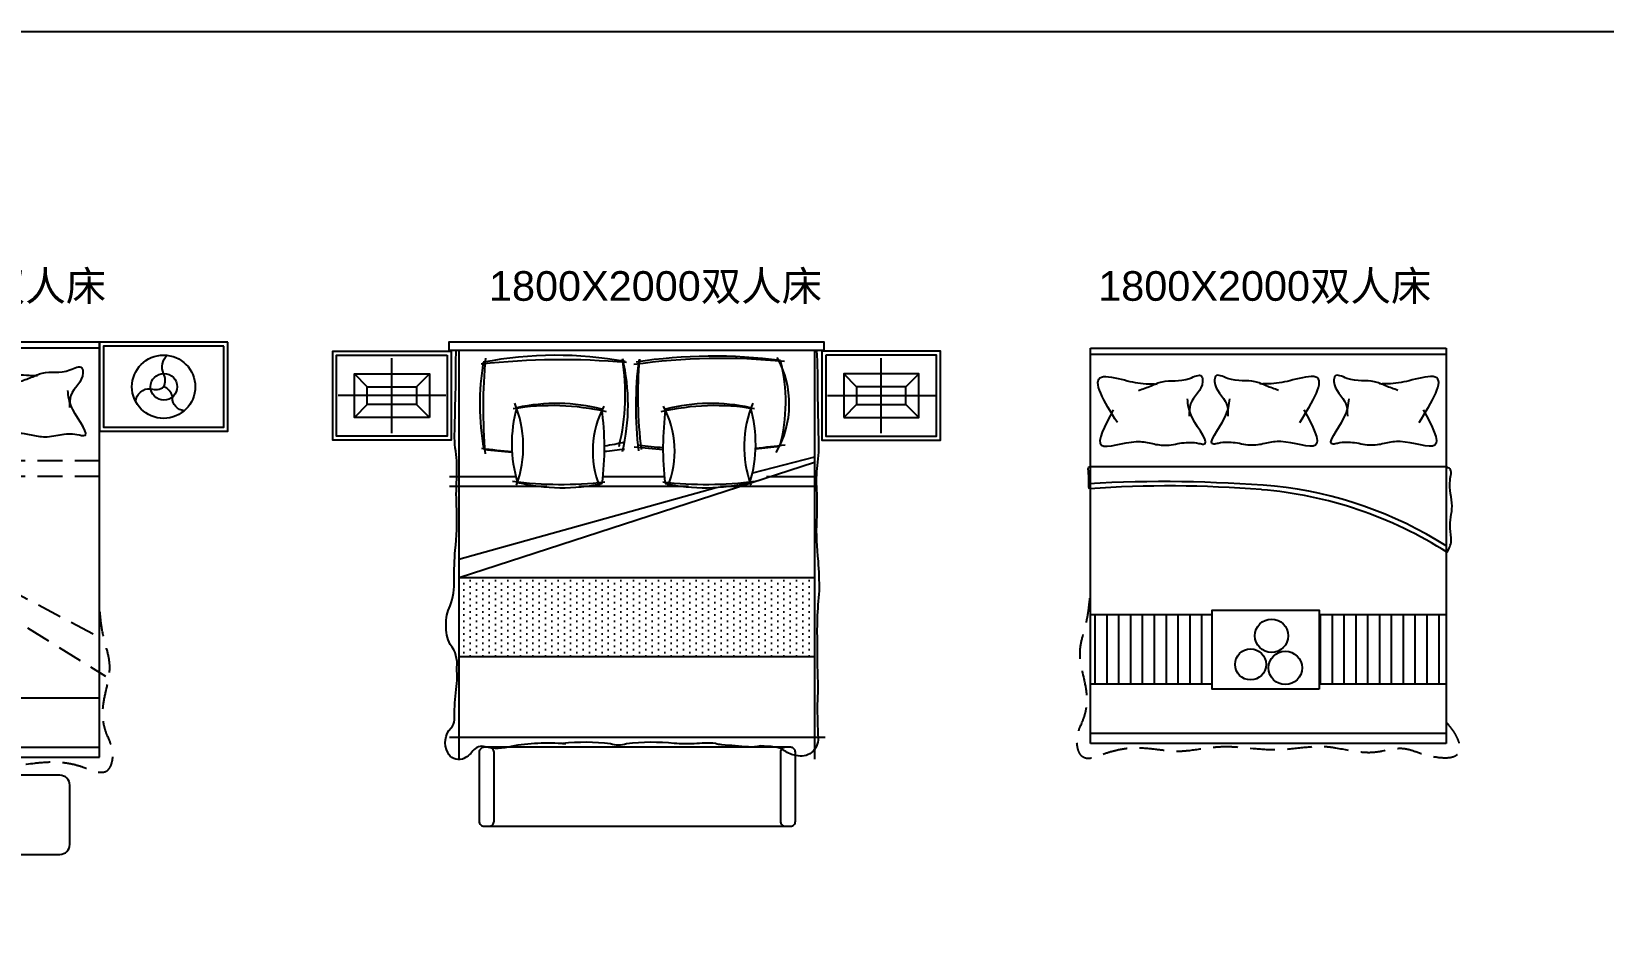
# Model space of a CAD drawing. Header units: millimetres. Extents: x 14385 to 129787, y 107826 to 186798.
# Drawn here: x 43170 to 51126, y 180155 to 184762 of the extents above; entities that cross this region are included whole.
import ezdxf

# ---------------------------------------------------------------- set-up
doc = ezdxf.new("R2010")
doc.units = ezdxf.units.MM
doc.header["$LTSCALE"] = 1000
doc.linetypes.add('DASHED2', pattern=[0.375, 0.25, -0.125])
doc.linetypes.add('HIDDEN2', pattern=[0.1875, 0.125, -0.0625])
doc.layers.add('FF-FURN', color=51, linetype='Continuous')
doc.layers.add('TEXT', color=50, linetype='Continuous')
doc.styles.add('ar', font='arial.ttf')

# ---------------------------------------------------------------- blocks, each defined once
blk = doc.blocks.new('450X500床头几')
at = {"linetype": 'Continuous'}
blk.add_lwpolyline([(400, 225), (-250, 225), (-250, -225), (400, -225)], close=True, dxfattribs=at)
at = {"color": 59, "linetype": 'Continuous'}
blk.add_lwpolyline([(380, 205), (-230, 205), (-230, -205), (380, -205)], close=True, dxfattribs=at)
for points in [[(76.6, 0, 0.228099), (75, 67.5, -0.317646), (92.4, 159.1)], [(-66.3, -75, -0.414712), (9.8, -9.7, 0.258086), (76.6, 0)], [(179.4, -121.3, -0.398826), (119.6, -54.8, 0.069197), (118.8, -47.9, 0.240714), (76.6, 0, -0.240714)]]:
    blk.add_lwpolyline(points, format="xyb", dxfattribs=at)
at = {"linetype": 'Continuous'}
blk.add_circle((75, 0), 160, dxfattribs=at)
at = {"color": 57, "linetype": 'Continuous'}
blk.add_circle((76.6, 0), 67.5, dxfattribs=at)
blk = doc.blocks.new('1800X2100床')
at = {"linetype": 'Continuous', "ltscale": 1000}
for p, q in [((-900, 1050), (-900, -1050)), ((900, 1050), (-900, 1050)), ((900, -1050), (900, 1050)), ((-900, -1050), (900, -1050))]:
    blk.add_line(p, q, dxfattribs=at)
at = {"color": 53, "linetype": 'Continuous', "ltscale": 1000}
blk.add_line((900, 1020), (-900, 1020), dxfattribs=at)
at = {"color": 57, "linetype": 'DASHED2', "ltscale": 0.5}
for p, q in [((-900, 510), (921.2, -453.7)), ((-900, 490), (930.9, -639.2)), ((900, 450), (-782.1, 450)), ((900, 370), (-624.9, 370))]:
    blk.add_line(p, q, dxfattribs=at)
at = {"color": 59, "linetype": 'Continuous', "ltscale": 1000}
blk.add_line((-900, -750), (900, -750), dxfattribs=at)
at = {"color": 8, "linetype": 'Continuous', "ltscale": 1000}
blk.add_line((-900, -1000), (900, -1000), dxfattribs=at)
at = {"linetype": 'Continuous'}
blk.add_lwpolyline([(700, -1141.9), (-700, -1141.9, 0.414214), (-750, -1191.9), (-750, -1491.9, 0.414214), (-700, -1541.9), (700, -1541.9, 0.414214), (750, -1491.9), (750, -1191.9, 0.414214)], format="xyb", close=True, dxfattribs=at)
at = {"color": 53, "linetype": 'Continuous', "ltscale": 1000}
for points, knots in [([(-729.3, 673.6), (-795, 780.4), (-892.2, 938.3), (-709.9, 894.1), (-622.5, 870.8), (-565.5, 869.7), (-527.7, 869)], [0, 0, 0, 0, 257.192142, 380.388355, 440.188761, 557.045341, 557.045341, 557.045341, 557.045341]), ([(-621.7, 837), (-600.8, 844.2), (-561.4, 857.9), (-477.4, 897), (-400.1, 872.2), (-302.4, 927.2), (-290.4, 840.1), (-365.6, 794.2), (-365.8, 728.1), (-365.9, 706.6)], [0, 0, 0, 0, 70.314327, 132.712823, 281.06886, 345.030234, 373.143701, 508.899423, 574.349148, 574.349148, 574.349148, 574.349148]), ([(-170.3, 676.7), (-236, 783.5), (-333.2, 941.4), (-151, 897.2), (-63.5, 873.9), (-6.5, 872.8), (31.3, 872.1)], [0, 0, 0, 0, 257.192142, 380.388355, 440.188761, 557.045341, 557.045341, 557.045341, 557.045341]), ([(-62.7, 840.1), (-41.8, 847.3), (-2.4, 861.1), (81.6, 900.1), (158.8, 875.4), (256.6, 930.3), (268.6, 843.2), (193.3, 797.3), (193.2, 731.2), (193.1, 709.7)], [0, 0, 0, 0, 70.314327, 132.712823, 281.06886, 345.030234, 373.143701, 508.899423, 574.349148, 574.349148, 574.349148, 574.349148]), ([(385.2, 686.6), (319.5, 793.4), (222.2, 951.3), (404.5, 907.1), (492, 883.8), (549, 882.7), (586.7, 881.9)], [0, 0, 0, 0, 257.192142, 380.388355, 440.188761, 557.045341, 557.045341, 557.045341, 557.045341]), ([(492.8, 850), (513.7, 857.2), (553.1, 870.9), (637.1, 910), (714.3, 885.2), (812.1, 940.2), (824.1, 853.1), (748.8, 807.2), (748.7, 741.1), (748.6, 719.6)], [0, 0, 0, 0, 70.314327, 132.712823, 281.06886, 345.030234, 373.143701, 508.899423, 574.349148, 574.349148, 574.349148, 574.349148]), ([(-191.3, 740.6), (-234.1, 661), (-317.2, 506.8), (-102.4, 592.5), (-2.8, 572.9), (75.2, 555.3), (156.6, 577.5), (219, 578.3), (312.5, 553.9), (194.3, 697.9), (187.5, 768.1), (184.6, 797)], [0, 0, 0, 0, 197.98522, 383.798459, 461.536852, 537.063609, 629.138715, 719.341985, 744.183766, 895.041347, 1000.692483, 1000.692483, 1000.692483, 1000.692483]), ([(364.2, 750.5), (321.4, 670.9), (238.3, 516.7), (453.1, 602.4), (552.7, 582.8), (630.6, 565.1), (712.1, 587.4), (774.5, 588.2), (868, 563.8), (749.7, 707.8), (742.9, 778), (740.1, 806.9)], [0, 0, 0, 0, 197.98522, 383.798459, 461.536852, 537.063609, 629.138715, 719.341985, 744.183766, 895.041347, 1000.692483, 1000.692483, 1000.692483, 1000.692483]), ([(-750.2, 737.5), (-793.1, 657.9), (-876.1, 503.7), (-661.4, 589.4), (-561.7, 569.8), (-483.8, 552.1), (-402.3, 574.4), (-340, 575.2), (-246.5, 550.8), (-364.7, 694.8), (-371.5, 765), (-374.3, 793.9)], [0, 0, 0, 0, 197.98522, 383.798459, 461.536852, 537.063609, 629.138715, 719.341985, 744.183766, 895.041347, 1000.692483, 1000.692483, 1000.692483, 1000.692483])]:
    blk.add_open_spline(points, degree=3, knots=knots, dxfattribs=at)
at = {"color": 53, "linetype": 'DASHED2', "ltscale": 0.5}
blk.add_open_spline([(-900, -942.5), (-970.1, -1021.4), (-999, -1139), (-789.1, -1117.2), (-681.5, -1058.2), (-490.8, -1123.3), (-271.6, -1041), (-27.5, -1099.7), (200.2, -1049.5), (483.7, -1123.3), (701.2, -1033), (948, -1158.7), (979.4, -1016.1), (866.6, -814.2), (991.2, -648.9), (909.2, -424.2), (903.2, -317.6), (900, -258.1)], degree=3, knots=[0, 0, 0, 0, 140.356688, 240.855445, 374.272085, 514.628774, 800.960617, 1037.309606, 1234.977718, 1501.883052, 1872.056655, 1990.732643, 2052.345442, 2125.407537, 2467.000811, 2608.004871, 2786.638856, 2786.638856, 2786.638856, 2786.638856], dxfattribs=at)
blk = doc.blocks.new('床块组')
at = {"color": 0, "linetype": 'Continuous', "xscale": -1}
blk.add_blockref('450X500床头几', (-1150, 815), dxfattribs=at)
at = {"color": 0, "linetype": 'Continuous'}
for name, p in [('1800X2100床', (0, -10)), ('450X500床头几', (1150, 815))]:
    blk.add_blockref(name, p, dxfattribs=at)
blk = doc.blocks.new('600x450床头几')
at = {"color": 59, "linetype": 'Continuous'}
for p, q in [((0, -190), (0, 190)), ((272.8, 0), (-272.8, 0))]:
    blk.add_line(p, q, dxfattribs=at)
at = {"color": 57, "linetype": 'Continuous'}
for p, q in [((-125, 45), (-190, 110)), ((125, 45), (190, 110)), ((-125, -45), (-190, -110)), ((125, -45), (190, -110))]:
    blk.add_line(p, q, dxfattribs=at)
at = {"linetype": 'Continuous'}
for points in [[(300, 225), (300, -225), (-300, -225), (-300, 225)], [(190, -110), (-190, -110), (-190, 110), (190, 110)]]:
    blk.add_lwpolyline(points, close=True, dxfattribs=at)
at = {"color": 57, "linetype": 'Continuous'}
for points in [[(280, 205), (280, -205), (-280, -205), (-280, 205)], [(125, -45), (-125, -45), (-125, 45), (125, 45)]]:
    blk.add_lwpolyline(points, close=True, dxfattribs=at)
blk = doc.blocks.new('1800X2000床A')
at = {"linetype": 'Continuous'}
h = blk.add_hatch(dxfattribs=at)
h.set_pattern_fill('DOTS', color=57, scale=20, angle=90, style=0)
h.set_pattern_definition([(90, (-37064.08, -174013.955), (-31.75, 15.875), [0, -31.75])])
h.paths.add_polyline_path([(-900, -571.6), (-900, -171.6), (900, -171.6), (900, -571.6)])
for p, q in [((-900, 980), (-900, -1090.1)), ((900, 980), (900, -1090.1)), ((953.8, -980), (-946.7, -980))]:
    blk.add_line(p, q, dxfattribs=at)
at = {"color": 57, "linetype": 'Continuous'}
for p, q in [((900, 411.4), (-897.3, -171.6)), ((900, 438.2), (585.8, 356.9)), ((-946.7, 340.4), (-611.1, 340.4)), ((-169.7, 340.4), (140.3, 340.4)), ((656.5, 340.4), (900, 340.4)), ((-453.9, 289.6), (-946.7, 289.6)), ((402.8, 283.8), (-900, -78.9)), ((263.2, 289.6), (-292.6, 289.6)), ((900, 289.6), (424.5, 289.6)), ((900, -171.6), (-900, -171.6)), ((900, -571.6), (-900, -571.6))]:
    blk.add_line(p, q, dxfattribs=at)
at = {"color": 53, "linetype": 'Continuous'}
for points in [[(914.4, -522.6, 0.011501), (915.4, -658.1, -0.027887), (914.1, -811.9, 0.011645), (918.1, -983.7, -0.522577), (807.1, -1071, -0.144021), (749, -1047.2, 0.120265), (697.5, -1028.7, 0.023323), (627.9, -1023.4, -0.068959), (565.4, -1028.2, -0.011626), (430.6, -1016.8, -0.119793), (399.6, -1010.6, 0.046791), (290.8, -1012.6, -0.023628), (190.8, -1010.5, 0.055897), (-51.3, -1012.9, -0.053528), (-91.8, -1019.8, -0.053528), (-132.3, -1012.9, 0.055897), (-374.4, -1010.5, -0.187873), (-362, -1012.6, 0.036947), (-499.8, -1010.6, 0.036442), (-634.8, -1025.7, -0.141351), (-765.6, -1028.2, 0.342539), (-828.1, -1048.6, -0.123892), (-881.4, -1090, -0.37589), (-955.7, -1056.7, -0.329446), (-938.7, -931.9, 0.211134), (-921.8, -890.9, -0.024888), (-915.1, -753.9, 0.06219), (-910.4, -626.7, 0.218233), (-943, -510.5, -0.123513), (-964.3, -410.6, -0.129887), (-943.7, -314.7, 0.095063), (-923.8, -182.3, -0.016498), (-918.2, -32.3, 0.039412), (-910.4, 173.7, -0.025508), (-910.4, 327.9, 0.038458), (-913, 451.6, -0.058958), (-919.7, 588.7, -0.00267), (-914.9, 817.2, -0.013848), (-913.2, 980, -0.011292)], [(910.6, 980, -0.018567), (914.9, 761.8, -0.00267), (919.7, 533.2, -0.058958), (913, 396.2, 0.038458), (910.4, 272.5, -0.025508), (910.4, 118.3, 0.039412), (918.2, -87.7, -0.016498), (923.8, -237.7)], [(923.8, -237.7, 0.037552), (914.4, -522.6)]]:
    blk.add_lwpolyline(points, format="xyb", dxfattribs=at)
at = {"linetype": 'Continuous'}
blk.add_lwpolyline([(-950, 1020), (-950, 980), (950, 980), (950, 1020), (-950, 1020), (-950, 980)], dxfattribs=at)
at = {"color": 53, "linetype": 'Continuous'}
for centre, radius, start, end in [((443.9, 707.1), 1238, 170.14845, 190.63838), ((-407.9, -972.7), 1927.1, 79.52195, 101.00931), ((-1061.9, 702.8), 1018.5, 346.621, 13.23738), ((1936.5, 695.7), 1940.4, 173.02039, 186.64494), ((391.7, -1691.8), 2641.6, 82.66685, 98.5823), ((285.3, 706.9), 487.3, 329.87201, 28.93859), ((29.9, 505.6), 661.9, 163.92635, 197.14087), ((-404.9, -238.2), 948.7, 76.02967, 102.2512), ((-1667.9, 484.6), 1505.1, 353.15138, 7.55329), ((1638.5, 484.6), 1505.1, 172.44671, 186.84862), ((375.5, -238.2), 948.7, 77.7488, 103.97033), ((-59.2, 505.6), 661.9, 342.85913, 16.07365), ((-372, 3643.3), 3190, 262.78178, 265.34846), ((-472, 3643.3), 3190, 275.56203, 277.41037), ((393, 3966.4), 3498.4, 263.35369, 265.74417), ((293, 3966.4), 3498.4, 275.07117, 277.09886), ((-376.1, 1254.1), 970.4, 256.49859, 282.0521), ((346.7, 1254.1), 970.4, 257.9479, 283.50141)]:
    blk.add_arc(centre, radius, start, end, dxfattribs=at)
at = {"color": 59, "linetype": 'Continuous'}
for centre, radius, start, end in [((-379.1, -2731.9), 3663.7, 84.87604, 96.39087), ((1853.5, 686.6), 2630.3, 174.48255, 185.03645), ((-1148.5, 754.9), 1091.3, 346.13072, 9.52012), ((427.2, -2159.9), 3098.6, 84.05754, 98.1925), ((2200.9, 750.7), 2194.7, 175.17431, 187.14611), ((-109.7, 718.3), 864.5, 345.01444, 14.05404), ((-426.1, -501), 1200.4, 76.82021, 99.55338), ((-1146.4, 492.4), 573.1, 340.11607, 22.53742), ((259, 469.5), 481.3, 151.92007, 201.95242), ((396.7, -501), 1200.4, 80.44662, 103.17979), ((-288.4, 469.5), 481.3, 338.04758, 28.07993), ((1117, 492.4), 573.1, 157.46258, 199.88393), ((-461.2, 2818.8), 2357, 262.10686, 265.8698), ((-561.2, 2818.8), 2357, 279.7319, 282.30021), ((429.7, 3708.3), 3234.9, 262.61015, 264.74421), ((329.7, 3708.3), 3234.9, 274.8347, 277.49337), ((-382.6, 2242.4), 1941.4, 262.71281, 276.54095), ((353.3, 2242.4), 1941.4, 263.45905, 277.28719)]:
    blk.add_arc(centre, radius, start, end, dxfattribs=at)
blk = doc.blocks.new('角几A')
at = {"color": 0, "linetype": 'Continuous'}
blk.add_lwpolyline([(800, 278.1, 0.414214), (775, 303.1), (-775, 303.1, 0.414214), (-800, 278.1), (-800, -71.9, 0.414214), (-775, -96.9), (775, -96.9, 0.414214), (800, -71.9)], format="xyb", close=True, dxfattribs=at)
at = {"color": 57, "linetype": 'Continuous'}
for points in [[(-750, -96.9, 0.414214), (-725, -71.9), (-725, 278.1, 0.414214), (-750, 303.1)], [(750, 303.1, 0.414214), (725, 278.1), (725, -71.9, 0.414214), (750, -96.9)]]:
    blk.add_lwpolyline(points, format="xyb", dxfattribs=at)
blk = doc.blocks.new('1800X2000床组块A')
at = {"color": 0, "linetype": 'Continuous'}
for name, p in [('600x450床头几', (-1238.1, 750)), ('1800X2000床A', (0, 0)), ('角几A', (3.5, -1333.1))]:
    blk.add_blockref(name, p, dxfattribs=at)
at = {"color": 0, "linetype": 'Continuous', "xscale": -1}
blk.add_blockref('600x450床头几', (1238.1, 750), dxfattribs=at)
blk = doc.blocks.new('做成ACAD TuKuai0659')
at = {"linetype": 'Continuous'}
h = blk.add_hatch(dxfattribs=at)
h.set_pattern_fill('_USER', color=59, scale=60, angle=90, style=0, pattern_type=0)
h.set_pattern_definition([(90, (604006.6, 357739.41), (-60, 4e-15), [])])
h.paths.add_polyline_path([(283.2, 1700), (283.2, 1350), (900, 1350), (900, 1700)])
h.paths.add_polyline_path([(-900, 1700), (-900, 1350), (-258.2, 1350), (-258.2, 1700)])
at = {"linetype": 'Continuous', "ltscale": 1000}
for p, q in [((-900, 2000), (900, 2000)), ((-900, 0), (-900, 2000)), ((900, 2000), (900, 0)), ((-900, 1950), (900, 1950)), ((900, 30), (-900, 30)), ((900, 0), (-900, 0))]:
    blk.add_line(p, q, dxfattribs=at)
at = {"color": 57, "linetype": 'Continuous', "ltscale": 1000}
for p, q in [((-900, 1700), (-258.2, 1700)), ((283.2, 1700), (900, 1700)), ((-900, 1350), (-258.2, 1350)), ((283.2, 1350), (900, 1350)), ((-900, 600), (900, 600))]:
    blk.add_line(p, q, dxfattribs=at)
blk.add_lwpolyline([(-258.2, 1725.3), (283.2, 1725.3), (283.2, 1326.3), (-258.2, 1326.3)], close=True, dxfattribs=at)
at = {"color": 59, "linetype": 'Continuous'}
for centre, radius in [((-86.3, 1618.2), 84.5), ((89.5, 1600.6), 78.6), ((-16.5, 1455.3), 84.5)]:
    blk.add_circle(centre, radius, dxfattribs=at)
at = {"color": 57, "linetype": 'Continuous', "ltscale": 1000}
for centre, radius, start, end in [((204.3, 2765.6), 2056.7, 237.3197, 265.27411), ((500.1, 6501.3), 5804.2, 265.40302, 274.00342)]:
    blk.add_arc(centre, radius, start, end, dxfattribs=at)
at = {"color": 59, "linetype": 'Continuous'}
blk.add_arc((183.1, 2716.8), 2030, 237.75279, 263.90622, dxfattribs=at)
at = {"color": 58, "linetype": 'Continuous', "ltscale": 1000}
blk.add_arc((531.4, 7551.7), 6876.5, 265.29741, 273.14539, dxfattribs=at)
at = {"color": 55, "linetype": 'HIDDEN2'}
blk.add_open_spline([(-900, 1892.5), (-970.1, 1971.4), (-999, 2089), (-789.1, 2067.2), (-681.5, 2008.2), (-490.8, 2073.3), (-296.6, 1991), (-52.5, 2049.7), (250.2, 1999.5), (483.7, 2073.3), (701.2, 1983), (948, 2108.7), (979.4, 1966.1), (866.6, 1764.2), (991.2, 1598.9), (917.5, 1396.9), (907.2, 1312.3), (900, 1240.7)], degree=3, knots=[0, 0, 0, 0, 140.356688, 240.855445, 374.272085, 514.628774, 800.960617, 1037.309606, 1234.977718, 1501.883052, 1872.056655, 1990.732643, 2052.345442, 2125.407537, 2467.000811, 2608.004871, 2719.723648, 2719.723648, 2719.723648, 2719.723648], dxfattribs=at)
at = {"color": 57, "linetype": 'Continuous', "ltscale": 1000}
blk.add_spline([(-906.2, 1034.4), (-925.9, 975.8), (-920.1, 912), (-930.3, 798.8), (-920.1, 666.9), (-918.7, 610.3), (-900, 600)], degree=3, dxfattribs=at)
blk.add_open_spline([(905.3, 711.3), (912.7, 685), (901.3, 666), (915.9, 598.2), (902.1, 600), (900, 600)], degree=3, knots=[312.53626, 312.53626, 312.53626, 312.53626, 397.469125, 446.002862, 476.170855, 476.170855, 476.170855, 476.170855], dxfattribs=at)
at = {"color": 57, "ltscale": 1000}
for points, knots in [([(-784.6, 312.5), (-827.4, 392.1), (-910.5, 546.3), (-695.7, 460.6), (-596.1, 480.2), (-518.2, 497.9), (-436.7, 475.6), (-374.3, 474.8), (-280.8, 499.2), (-399.1, 355.2), (-405.9, 285), (-408.7, 256.1)], [0, 0, 0, 0, 197.98522, 383.798459, 461.536852, 537.063609, 629.138715, 719.341985, 744.183766, 895.041347, 1000.692483, 1000.692483, 1000.692483, 1000.692483]), ([(-180.6, 312.5), (-223.5, 392.1), (-306.5, 546.3), (-91.7, 460.6), (7.9, 480.2), (85.8, 497.9), (167.3, 475.6), (229.6, 474.8), (323.2, 499.2), (204.9, 355.2), (198.1, 285), (195.3, 256.1)], [0, 0, 0, 0, 197.98522, 383.798459, 461.536852, 537.063609, 629.138715, 719.341985, 744.183766, 895.041347, 1000.692483, 1000.692483, 1000.692483, 1000.692483]), ([(784.6, 312.5), (827.4, 392.1), (910.5, 546.3), (695.7, 460.6), (596.1, 480.2), (518.2, 497.9), (436.7, 475.6), (374.3, 474.8), (280.8, 499.2), (399.1, 355.2), (405.9, 285), (408.7, 256.1)], [0, 0, 0, 0, 197.98522, 383.798459, 461.536852, 537.063609, 629.138715, 719.341985, 744.183766, 895.041347, 1000.692483, 1000.692483, 1000.692483, 1000.692483]), ([(-763.6, 376.4), (-829.4, 269.6), (-926.6, 111.7), (-744.3, 155.9), (-656.9, 179.2), (-599.8, 180.3), (-562.1, 181)], [0, 0, 0, 0, 257.192142, 380.388355, 440.188761, 557.045341, 557.045341, 557.045341, 557.045341]), ([(-656, 213), (-635.1, 205.8), (-595.7, 192.1), (-511.7, 153), (-434.5, 177.8), (-336.8, 122.8), (-324.8, 209.9), (-400, 255.8), (-400.2, 321.9), (-400.2, 343.4)], [0, 0, 0, 0, 70.314327, 132.712823, 281.06886, 345.030234, 373.143701, 508.899423, 574.349148, 574.349148, 574.349148, 574.349148]), ([(-159.7, 376.4), (-225.4, 269.6), (-322.6, 111.7), (-140.3, 155.9), (-52.9, 179.2), (4.2, 180.3), (41.9, 181)], [0, 0, 0, 0, 257.192142, 380.388355, 440.188761, 557.045341, 557.045341, 557.045341, 557.045341]), ([(-52, 213), (-31.2, 205.8), (8.2, 192.1), (92.2, 153), (169.5, 177.8), (267.2, 122.8), (279.2, 209.9), (204, 255.8), (203.8, 321.9), (203.8, 343.4)], [0, 0, 0, 0, 70.314327, 132.712823, 281.06886, 345.030234, 373.143701, 508.899423, 574.349148, 574.349148, 574.349148, 574.349148]), ([(656, 213), (635.1, 205.8), (595.7, 192.1), (511.7, 153), (434.5, 177.8), (336.8, 122.8), (324.8, 209.9), (400, 255.8), (400.2, 321.9), (400.2, 343.4)], [0, 0, 0, 0, 70.314327, 132.712823, 281.06886, 345.030234, 373.143701, 508.899423, 574.349148, 574.349148, 574.349148, 574.349148]), ([(763.6, 376.4), (829.4, 269.6), (926.6, 111.7), (744.3, 155.9), (656.9, 179.2), (599.8, 180.3), (562.1, 181)], [0, 0, 0, 0, 257.192142, 380.388355, 440.188761, 557.045341, 557.045341, 557.045341, 557.045341])]:
    blk.add_open_spline(points, degree=3, knots=knots, dxfattribs=at)

msp = doc.modelspace()

# ---------------------------------------------------------------- linework, layer by layer
at = {"color": 1}
msp.add_lwpolyline([(129786.9, 184762.2), (129786.9, 107826.4), (18573.3, 107826.4), (18573.3, 184762.2), (80368.9, 184762.2), (80368.9, 107826.4)], dxfattribs=at)

# ---------------------------------------------------------------- block references
at = {"layer": 'FF-FURN', "linetype": 'Continuous'}
for name, p in [('床块组', (42613.9, 182148.5)), ('1800X2000床组块A', (46232.6, 182168.5))]:
    msp.add_blockref(name, p, dxfattribs=at)
at = {"layer": 'FF-FURN', "linetype": 'Continuous', "rotation": 180}
msp.add_blockref('做成ACAD TuKuai0659', (49429.2, 183158.4), dxfattribs=at)

# ---------------------------------------------------------------- texts
at = {"layer": 'TEXT', "linetype": 'Continuous', "style": 'ar'}
for p in [(41862.3, 183398.7), (45485.5, 183398.7), (48568.6, 183398.7)]:
    msp.add_text('1800X2000双人床', height=150, dxfattribs=at).set_placement(p)

doc.saveas('drawing.dxf')
